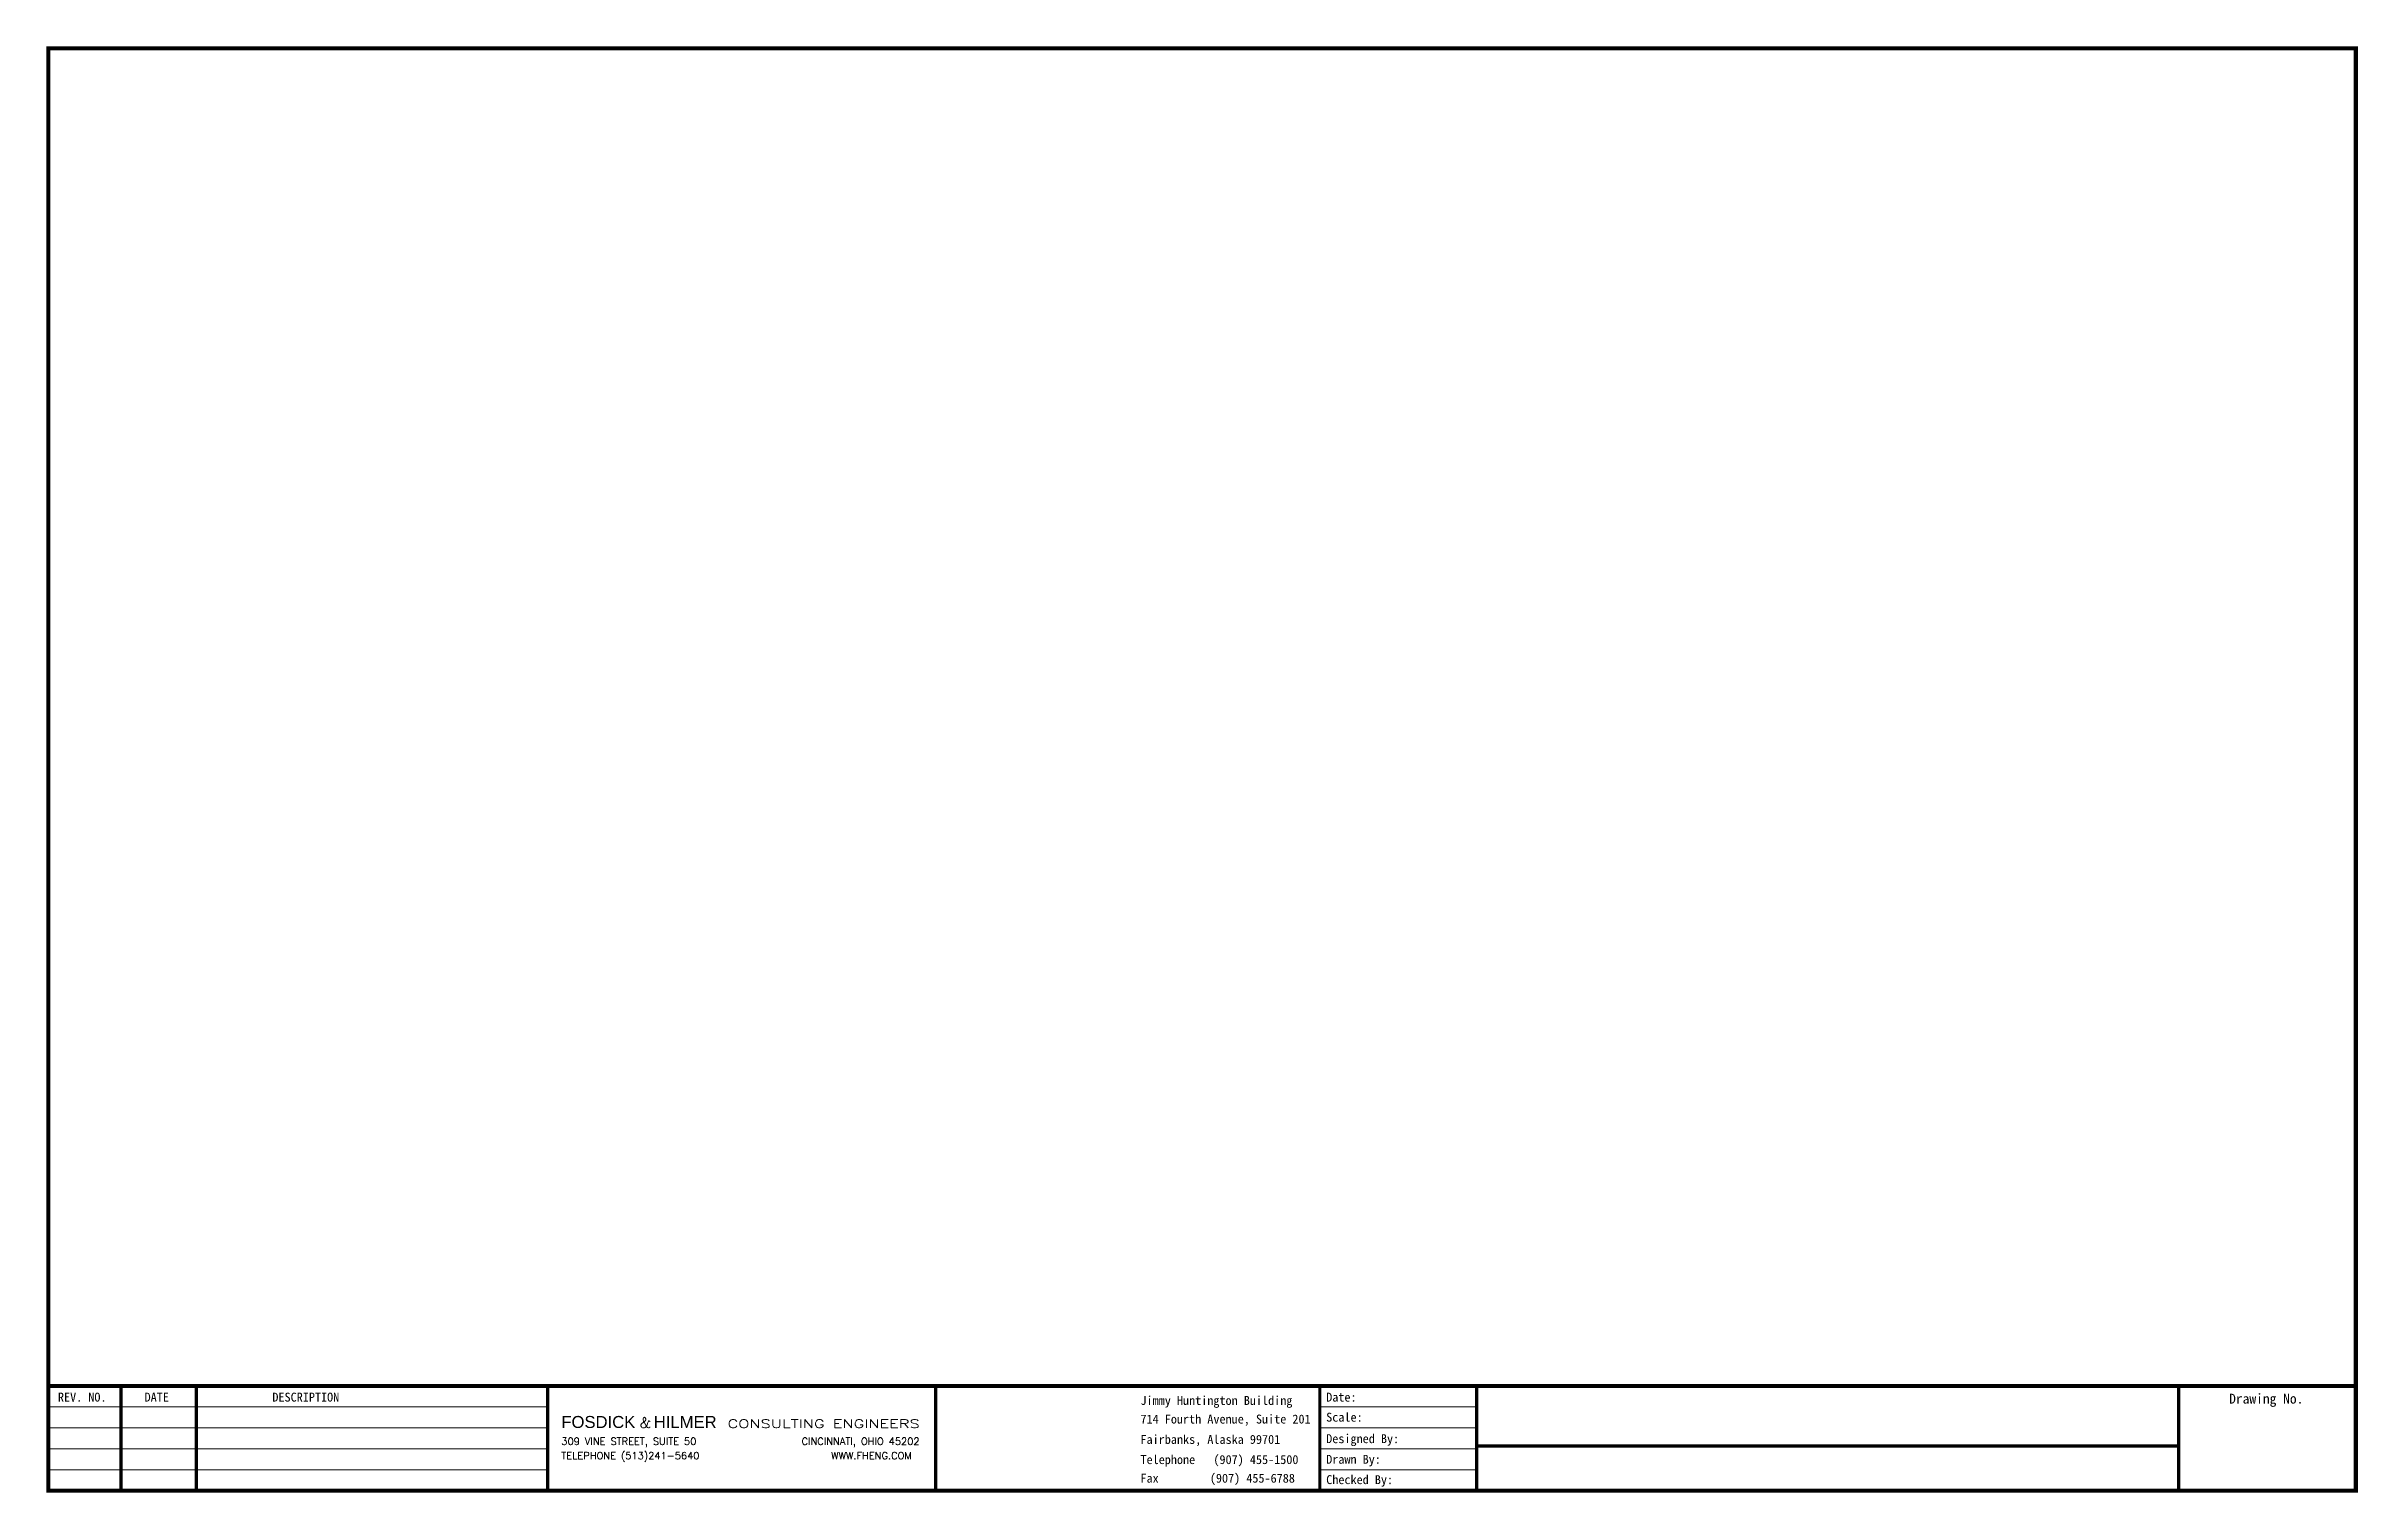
# Model space of a CAD drawing. Header units: inches. Extents: x 0.9 to 16.9, y 0.2 to 10.2.
import ezdxf
from ezdxf.enums import TextEntityAlignment as Align

# ---------------------------------------------------------------- set-up
doc = ezdxf.new("R2010")
doc.units = ezdxf.units.IN
doc.header["$LTSCALE"] = 0.3
doc.header["$MEASUREMENT"] = 0
doc.layers.add('FH LOGO', color=101, linetype='CONTINUOUS', lineweight=13)
doc.layers.add('PS_BORDER', color=101, linetype='CONTINUOUS', lineweight=13)
doc.styles.add('DU', font='MSMINCHO.TTF', dxfattribs={"height": 0.28125})
doc.styles.add('FH', font='', dxfattribs={"width": 0.85})
doc.styles.add('FH_LOGO_ROMAND', font='ROMAND.SHX')
doc.styles.add('FH_LOGO_ROMANS', font='ROMANS.SHX', dxfattribs={"width": 0.85})
doc.styles.add('FH_LOGO_ROMANT', font='ROMANT')
doc.styles.get('FH').set_extended_font_data('CG Omega')

msp = doc.modelspace()

# ---------------------------------------------------------------- linework, layer by layer
at = {"layer": 'PS_BORDER'}
for p, q in [((0.92, 0.791), (4.383, 0.791)), ((0.92, 0.645), (4.383, 0.645)), ((9.738, 0.791), (10.826, 0.791)), ((9.738, 0.645), (10.826, 0.645)), ((0.92, 0.5), (4.383, 0.5)), ((9.738, 0.5), (10.826, 0.5)), ((0.92, 0.354), (4.383, 0.354)), ((9.738, 0.354), (10.826, 0.354))]:
    msp.add_line(p, q, dxfattribs=at)
at = {"layer": 'PS_BORDER', "const_width": 0.0281}
msp.add_lwpolyline([(0.92, 0.209), (16.922, 0.209), (16.922, 10.211), (0.92, 10.211), (0.92, 10.207)], close=True, dxfattribs=at)
at = {"layer": 'PS_BORDER'}
for points, const_width in [([(16.922, 0.936), (0.92, 0.936)], 0.0281), ([(1.424, 0.936), (1.424, 0.209)], 0.0225), ([(1.947, 0.936), (1.947, 0.209)], 0.0225), ([(4.383, 0.936), (4.383, 0.209)], 0.0225), ([(7.074, 0.936), (7.074, 0.209)], 0.0225), ([(9.738, 0.936), (9.738, 0.209)], 0.0225), ([(10.826, 0.936), (10.826, 0.209)], 0.0225), ([(15.694, 0.936), (15.694, 0.209)], 0.0225), ([(10.826, 0.52), (15.694, 0.52)], 0.0225)]:
    msp.add_lwpolyline(points, dxfattribs=dict(at, const_width=const_width))

# ---------------------------------------------------------------- texts
at = {"layer": 'FH LOGO', "color": 7, "style": 'FH', "width": 0.839861}
msp.add_text('FOSDICK    HILMER', height=0.08333, rotation=360, dxfattribs=at).set_placement((4.478, 0.644), (5.555, 0.644), align=Align.FIT)
at = {"layer": 'FH LOGO', "color": 12, "style": 'FH_LOGO_ROMANT', "width": 0.95}
msp.add_text('&', height=0.0747, dxfattribs=at).set_placement((5.06, 0.644), align=Align.CENTER)
at = {"layer": 'FH LOGO', "color": 253, "style": 'FH_LOGO_ROMAND', "width": 1.255542}
msp.add_text('CONSULTING ENGINEERS', height=0.05833, rotation=0.0009, dxfattribs=at).set_placement((5.631, 0.644), (6.963, 0.644), align=Align.FIT)
at = {"layer": 'FH LOGO', "style": 'FH_LOGO_ROMANS'}
for s, p in [('TELEPHONE (513)241-5640', (4.478, 0.427)), ('309 VINE STREET, SUITE 50', (4.478, 0.527)), ('WWW.FHENG.COM', (6.349, 0.427))]:
    msp.add_text(s, height=0.05, dxfattribs=at).set_placement(p)
msp.add_text('CINCINNATI, OHIO 45202', height=0.05, dxfattribs=at).set_placement((6.962, 0.527), align=Align.RIGHT)
at = {"layer": 'PS_BORDER', "style": 'DU'}
for s, height, p in [('REV. NO.', 0.0619, (0.987, 0.827)), ('DATE', 0.0619, (1.588, 0.827)), ('DESCRIPTION', 0.06195, (2.474, 0.827)), ('Jimmy Huntington Building', 0.06195, (8.494, 0.804)), ('Date:', 0.0619, (9.782, 0.827)), ('714 Fourth Avenue, Suite 201', 0.06195, (8.494, 0.675)), ('Scale:', 0.0619, (9.782, 0.688)), ('Fairbanks, Alaska 99701', 0.06195, (8.494, 0.534)), ('Designed By:', 0.06195, (9.782, 0.539)), ('Telephone   (907) 455-1500', 0.06195, (8.494, 0.394)), ('Fax', 0.0619, (8.494, 0.265)), ('(907) 455-6788', 0.06195, (8.975, 0.265)), ('Drawn By:', 0.0619, (9.782, 0.396)), ('Checked By:', 0.06195, (9.782, 0.255))]:
    msp.add_text(s, height=height, dxfattribs=at).set_placement(p)
msp.add_text('Drawing No.', height=0.06883, dxfattribs=at).set_placement((16.301, 0.813), align=Align.CENTER)

doc.saveas('drawing.dxf')
